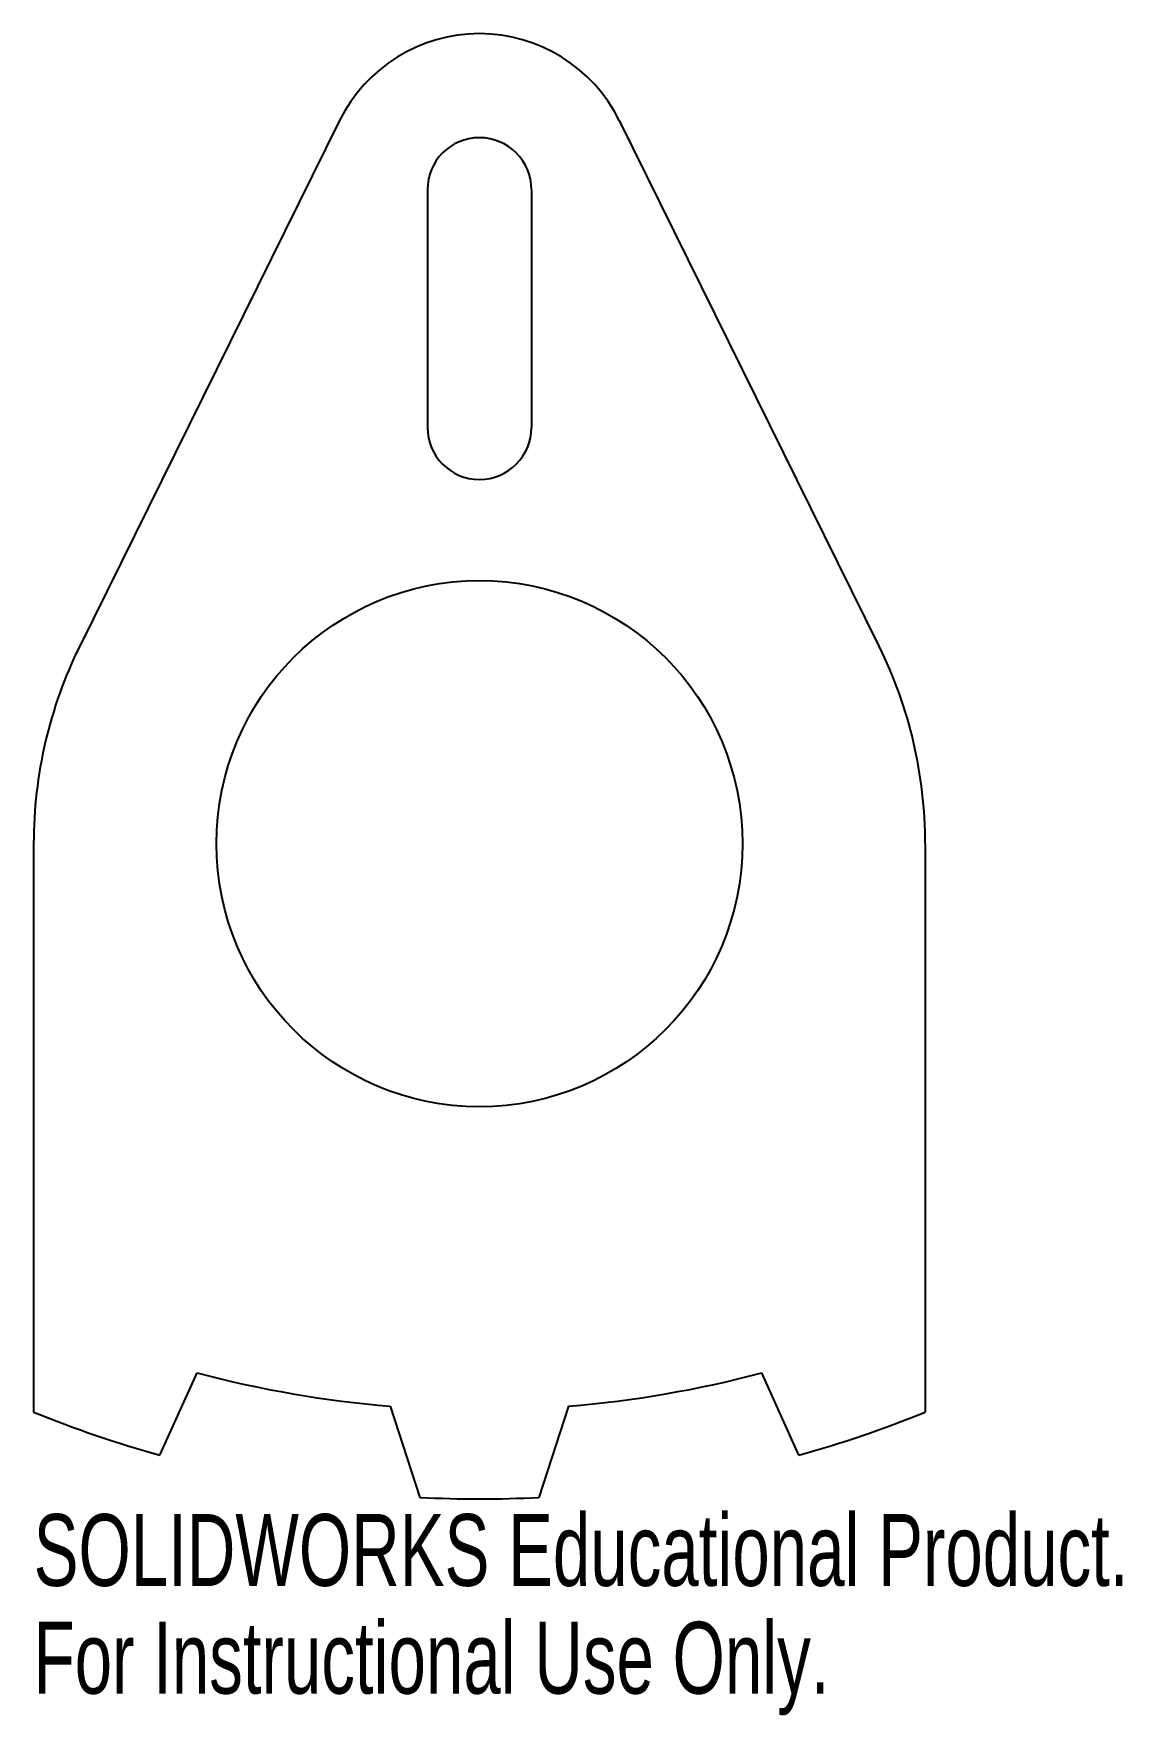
# Model space of a CAD drawing. Header units: millimetres. Extents: x -30 to 43, y -52 to 62.
import ezdxf

# ---------------------------------------------------------------- set-up
doc = ezdxf.new("R2010")
doc.units = ezdxf.units.MM
doc.styles.add('SLDTEXTSTYLE0', font='TXT', dxfattribs={"width": 0.7})

msp = doc.modelspace()

# ---------------------------------------------------------------- linework, layer by layer
at = {"color": 7, "linetype": 'Continuous', "lineweight": 25}
for p, q in [((-9.41, 55.65), (-26.89, 20.29)), ((9.41, 55.65), (26.89, 20.29)), ((-3.5, 51), (-3.5, 35)), ((3.5, 51), (3.5, 35)), ((-30, 7), (-30, -31.25)), ((30, 7), (30, -31.25)), ((-21.5, -34.15), (-19, -28.61)), ((21.5, -34.15), (19, -28.61)), ((-6, -30.85), (-4, -36.99)), ((6, -30.85), (4, -36.99))]:
    msp.add_line(p, q, dxfattribs=at)
msp.add_circle((0, 7), 17.7, dxfattribs=at)
for centre, radius, start, end in [((0, 51), 10.5, 26.3042, 153.6958), ((0, 51), 3.5, 0, 180), ((0, 35), 3.5, 180, 0), ((0, 7), 30, 153.6958, 180), ((0, 7), 30, 0, 26.3042), ((0, 42.91), 74, 255.1223, 265.3493), ((0, 42.91), 74, 274.6507, 284.8777), ((0, 42.91), 80, 247.9757, 254.4101), ((0, 42.91), 80, 285.5899, 292.0243), ((0, 42.91), 80, 267.134, 272.866)]:
    msp.add_arc(centre, radius, start, end, dxfattribs=at)

# ---------------------------------------------------------------- texts
at = {"color": 7, "linetype": 'Continuous', "char_height": 4.8336, "attachment_point": 1, "style": 'SLDTEXTSTYLE0'}
for s, insert in [('SOLIDWORKS Educational Product.', (-30, -38.11)), ('For Instructional Use Only.', (-30, -45.36))]:
    msp.add_mtext(s, dxfattribs=dict(at, insert=insert))

doc.saveas('drawing.dxf')
